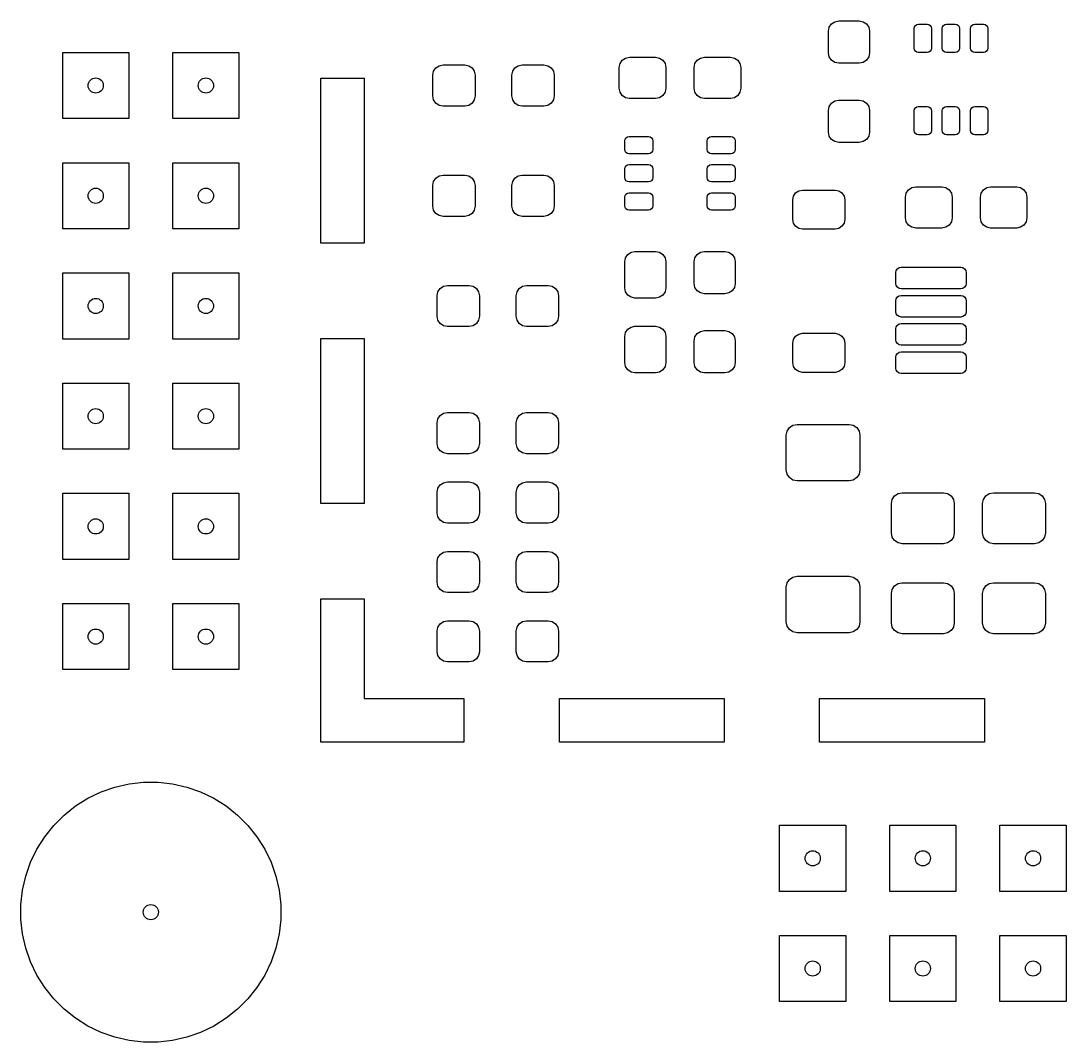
# Model space of a CAD drawing. Header units: inches. Extents: x 4.92 to 6.76, y -5.04 to -3.21.
# Drawn here: x 4.921 to 5.87, y -5.045 to -4.118 of the extents above; entities that cross this region are included whole.
import ezdxf

# ---------------------------------------------------------------- set-up
doc = ezdxf.new("R2010")
doc.units = ezdxf.units.IN
doc.header["$MEASUREMENT"] = 0
doc.layers.add('BLACK', color=250, linetype='CONTINUOUS')

msp = doc.modelspace()

# ---------------------------------------------------------------- linework, layer by layer
at = {"layer": 'BLACK', "linetype": 'CONTINUOUS'}
for p, q in [((5.65443, -4.12746), (5.65514, -4.12388)), ((5.65514, -4.12388), (5.65717, -4.12085)), ((5.65717, -4.12085), (5.6602, -4.11882)), ((5.6602, -4.11882), (5.66378, -4.11811)), ((5.66378, -4.11811), (5.68248, -4.11811)), ((5.68248, -4.11811), (5.68606, -4.11882)), ((5.68606, -4.11882), (5.68909, -4.12085)), ((5.68909, -4.12085), (5.69112, -4.12388)), ((5.69112, -4.12388), (5.69183, -4.12746)), ((5.73219, -4.125), (5.73248, -4.12349)), ((5.73219, -4.14272), (5.73219, -4.125)), ((5.73248, -4.12349), (5.73334, -4.12222)), ((5.73334, -4.12222), (5.73462, -4.12136)), ((5.73462, -4.12136), (5.73612, -4.12106)), ((5.73612, -4.12106), (5.744, -4.12106)), ((5.744, -4.12106), (5.7455, -4.12136)), ((5.7455, -4.12136), (5.74678, -4.12222)), ((5.74678, -4.12222), (5.74763, -4.12349)), ((5.74763, -4.12349), (5.74793, -4.125)), ((5.74793, -4.125), (5.74793, -4.14272)), ((5.75778, -4.125), (5.75808, -4.12349)), ((5.75778, -4.14272), (5.75778, -4.125)), ((5.75808, -4.12349), (5.75893, -4.12222)), ((5.75893, -4.12222), (5.76021, -4.12136)), ((5.76021, -4.12136), (5.76171, -4.12106)), ((5.76171, -4.12106), (5.76959, -4.12106)), ((5.76959, -4.12106), (5.77109, -4.12136)), ((5.77109, -4.12136), (5.77237, -4.12222)), ((5.77237, -4.12222), (5.77322, -4.12349)), ((5.77322, -4.12349), (5.77352, -4.125)), ((5.77352, -4.125), (5.77352, -4.14272)), ((5.78337, -4.125), (5.78367, -4.12349)), ((5.78337, -4.14272), (5.78337, -4.125)), ((5.78367, -4.12349), (5.78452, -4.12222)), ((5.78452, -4.12222), (5.7858, -4.12136)), ((5.7858, -4.12136), (5.7873, -4.12106)), ((5.7873, -4.12106), (5.79518, -4.12106)), ((5.79518, -4.12106), (5.79668, -4.12136)), ((5.79668, -4.12136), (5.79796, -4.12222)), ((5.79796, -4.12222), (5.79881, -4.12349)), ((5.79881, -4.12349), (5.79911, -4.125)), ((5.79911, -4.125), (5.79911, -4.14272)), ((5.65443, -4.14715), (5.65443, -4.12746)), ((5.69183, -4.12746), (5.69183, -4.14715)), ((5.73248, -4.14422), (5.73219, -4.14272)), ((5.73334, -4.1455), (5.73248, -4.14422)), ((5.73462, -4.14635), (5.73334, -4.1455)), ((5.74678, -4.1455), (5.7455, -4.14635)), ((5.74763, -4.14422), (5.74678, -4.1455)), ((5.74793, -4.14272), (5.74763, -4.14422)), ((5.75808, -4.14422), (5.75778, -4.14272)), ((5.75893, -4.1455), (5.75808, -4.14422)), ((5.76021, -4.14635), (5.75893, -4.1455)), ((5.77237, -4.1455), (5.77109, -4.14635)), ((5.77322, -4.14422), (5.77237, -4.1455)), ((5.77352, -4.14272), (5.77322, -4.14422)), ((5.78367, -4.14422), (5.78337, -4.14272)), ((5.78452, -4.1455), (5.78367, -4.14422)), ((5.7858, -4.14635), (5.78452, -4.1455)), ((5.79796, -4.1455), (5.79668, -4.14635)), ((5.79881, -4.14422), (5.79796, -4.1455)), ((5.79911, -4.14272), (5.79881, -4.14422)), ((4.95937, -4.20677), (4.95937, -4.14677)), ((4.95937, -4.14677), (5.01937, -4.14677)), ((5.01937, -4.14677), (5.01937, -4.20677)), ((5.05937, -4.20677), (5.05937, -4.14677)), ((5.05937, -4.14677), (5.11937, -4.14677)), ((5.11937, -4.14677), (5.11937, -4.20677)), ((5.46528, -4.15685), (5.46731, -4.15382)), ((5.46731, -4.15382), (5.47034, -4.15179)), ((5.47034, -4.15179), (5.47392, -4.15108)), ((5.47392, -4.15108), (5.49754, -4.15108)), ((5.49754, -4.15108), (5.50112, -4.15179)), ((5.50112, -4.15179), (5.50415, -4.15382)), ((5.50415, -4.15382), (5.50618, -4.15685)), ((5.53319, -4.15685), (5.53522, -4.15382)), ((5.53522, -4.15382), (5.53825, -4.15179)), ((5.53825, -4.15179), (5.54183, -4.15108)), ((5.54183, -4.15108), (5.56545, -4.15108)), ((5.56545, -4.15108), (5.56903, -4.15179)), ((5.56903, -4.15179), (5.57206, -4.15382)), ((5.57206, -4.15382), (5.57409, -4.15685)), ((5.65514, -4.15072), (5.65443, -4.14715)), ((5.65717, -4.15376), (5.65514, -4.15072)), ((5.6602, -4.15578), (5.65717, -4.15376)), ((5.68909, -4.15376), (5.68606, -4.15578)), ((5.69112, -4.15072), (5.68909, -4.15376)), ((5.69183, -4.14715), (5.69112, -4.15072)), ((5.73612, -4.14665), (5.73462, -4.14635)), ((5.744, -4.14665), (5.73612, -4.14665)), ((5.7455, -4.14635), (5.744, -4.14665)), ((5.76171, -4.14665), (5.76021, -4.14635)), ((5.76959, -4.14665), (5.76171, -4.14665)), ((5.77109, -4.14635), (5.76959, -4.14665)), ((5.7873, -4.14665), (5.7858, -4.14635)), ((5.79518, -4.14665), (5.7873, -4.14665)), ((5.79668, -4.14635), (5.79518, -4.14665)), ((5.29528, -4.16742), (5.29599, -4.16384)), ((5.29599, -4.16384), (5.29801, -4.16081)), ((5.29801, -4.16081), (5.30105, -4.15878)), ((5.30105, -4.15878), (5.30463, -4.15807)), ((5.30463, -4.15807), (5.32431, -4.15807)), ((5.32431, -4.15807), (5.32789, -4.15878)), ((5.32789, -4.15878), (5.33092, -4.16081)), ((5.33092, -4.16081), (5.33295, -4.16384)), ((5.33295, -4.16384), (5.33366, -4.16742)), ((5.36713, -4.16742), (5.36784, -4.16384)), ((5.36784, -4.16384), (5.36986, -4.16081)), ((5.36986, -4.16081), (5.3729, -4.15878)), ((5.3729, -4.15878), (5.37648, -4.15807)), ((5.37648, -4.15807), (5.39616, -4.15807)), ((5.39616, -4.15807), (5.39974, -4.15878)), ((5.39974, -4.15878), (5.40277, -4.16081)), ((5.40277, -4.16081), (5.4048, -4.16384)), ((5.4048, -4.16384), (5.40551, -4.16742)), ((5.46457, -4.16043), (5.46528, -4.15685)), ((5.46457, -4.17913), (5.46457, -4.16043)), ((5.50618, -4.15685), (5.50689, -4.16043)), ((5.50689, -4.16043), (5.50689, -4.17913)), ((5.53248, -4.16043), (5.53319, -4.15685)), ((5.53248, -4.17913), (5.53248, -4.16043)), ((5.57409, -4.15685), (5.5748, -4.16043)), ((5.5748, -4.16043), (5.5748, -4.17913)), ((5.66378, -4.1565), (5.6602, -4.15578)), ((5.68248, -4.1565), (5.66378, -4.1565)), ((5.68606, -4.15578), (5.68248, -4.1565)), ((5.1937, -4.31969), (5.1937, -4.17008)), ((5.1937, -4.17008), (5.23307, -4.17008)), ((5.23307, -4.17008), (5.23307, -4.31969)), ((5.29528, -4.18612), (5.29528, -4.16742)), ((5.33366, -4.16742), (5.33366, -4.18612)), ((5.36713, -4.18612), (5.36713, -4.16742)), ((5.40551, -4.16742), (5.40551, -4.18612)), ((5.46528, -4.18271), (5.46457, -4.17913)), ((5.46731, -4.18575), (5.46528, -4.18271)), ((5.50618, -4.18271), (5.50415, -4.18575)), ((5.50689, -4.17913), (5.50618, -4.18271)), ((5.53319, -4.18271), (5.53248, -4.17913)), ((5.53522, -4.18575), (5.53319, -4.18271)), ((5.57409, -4.18271), (5.57206, -4.18575)), ((5.5748, -4.17913), (5.57409, -4.18271)), ((5.29599, -4.1897), (5.29528, -4.18612)), ((5.29801, -4.19273), (5.29599, -4.1897)), ((5.30105, -4.19476), (5.29801, -4.19273)), ((5.33092, -4.19273), (5.32789, -4.19476)), ((5.33295, -4.1897), (5.33092, -4.19273)), ((5.33366, -4.18612), (5.33295, -4.1897)), ((5.36784, -4.1897), (5.36713, -4.18612)), ((5.36986, -4.19273), (5.36784, -4.1897)), ((5.3729, -4.19476), (5.36986, -4.19273)), ((5.40277, -4.19273), (5.39974, -4.19476)), ((5.4048, -4.1897), (5.40277, -4.19273)), ((5.40551, -4.18612), (5.4048, -4.1897)), ((5.47034, -4.18777), (5.46731, -4.18575)), ((5.47392, -4.18848), (5.47034, -4.18777)), ((5.49754, -4.18848), (5.47392, -4.18848)), ((5.50112, -4.18777), (5.49754, -4.18848)), ((5.50415, -4.18575), (5.50112, -4.18777)), ((5.53825, -4.18777), (5.53522, -4.18575)), ((5.54183, -4.18848), (5.53825, -4.18777)), ((5.56545, -4.18848), (5.54183, -4.18848)), ((5.56903, -4.18777), (5.56545, -4.18848)), ((5.57206, -4.18575), (5.56903, -4.18777)), ((5.65514, -4.19573), (5.65717, -4.1927)), ((5.65717, -4.1927), (5.6602, -4.19067)), ((5.6602, -4.19067), (5.66378, -4.18996)), ((5.66378, -4.18996), (5.68248, -4.18996)), ((5.68248, -4.18996), (5.68606, -4.19067)), ((5.68606, -4.19067), (5.68909, -4.1927)), ((5.68909, -4.1927), (5.69112, -4.19573)), ((5.30463, -4.19547), (5.30105, -4.19476)), ((5.32431, -4.19547), (5.30463, -4.19547)), ((5.32789, -4.19476), (5.32431, -4.19547)), ((5.37648, -4.19547), (5.3729, -4.19476)), ((5.39616, -4.19547), (5.37648, -4.19547)), ((5.39974, -4.19476), (5.39616, -4.19547)), ((5.65443, -4.19931), (5.65514, -4.19573)), ((5.65443, -4.219), (5.65443, -4.19931)), ((5.69112, -4.19573), (5.69183, -4.19931)), ((5.69183, -4.19931), (5.69183, -4.219)), ((5.73219, -4.1998), (5.73248, -4.1983)), ((5.73219, -4.21752), (5.73219, -4.1998)), ((5.73248, -4.1983), (5.73334, -4.19702)), ((5.73334, -4.19702), (5.73462, -4.19617)), ((5.73462, -4.19617), (5.73612, -4.19587)), ((5.73612, -4.19587), (5.744, -4.19587)), ((5.744, -4.19587), (5.7455, -4.19617)), ((5.7455, -4.19617), (5.74678, -4.19702)), ((5.74678, -4.19702), (5.74763, -4.1983)), ((5.74763, -4.1983), (5.74793, -4.1998)), ((5.74793, -4.1998), (5.74793, -4.21752)), ((5.75778, -4.1998), (5.75808, -4.1983)), ((5.75778, -4.21752), (5.75778, -4.1998)), ((5.75808, -4.1983), (5.75893, -4.19702)), ((5.75893, -4.19702), (5.76021, -4.19617)), ((5.76021, -4.19617), (5.76171, -4.19587)), ((5.76171, -4.19587), (5.76959, -4.19587)), ((5.76959, -4.19587), (5.77109, -4.19617)), ((5.77109, -4.19617), (5.77237, -4.19702)), ((5.77237, -4.19702), (5.77322, -4.1983)), ((5.77322, -4.1983), (5.77352, -4.1998)), ((5.77352, -4.1998), (5.77352, -4.21752)), ((5.78337, -4.1998), (5.78367, -4.1983)), ((5.78337, -4.21752), (5.78337, -4.1998)), ((5.78367, -4.1983), (5.78452, -4.19702)), ((5.78452, -4.19702), (5.7858, -4.19617)), ((5.7858, -4.19617), (5.7873, -4.19587)), ((5.7873, -4.19587), (5.79518, -4.19587)), ((5.79518, -4.19587), (5.79668, -4.19617)), ((5.79668, -4.19617), (5.79796, -4.19702)), ((5.79796, -4.19702), (5.79881, -4.1983)), ((5.79881, -4.1983), (5.79911, -4.1998)), ((5.79911, -4.1998), (5.79911, -4.21752)), ((5.01937, -4.20677), (4.95937, -4.20677)), ((5.11937, -4.20677), (5.05937, -4.20677)), ((5.65514, -4.22257), (5.65443, -4.219)), ((5.69183, -4.219), (5.69112, -4.22257)), ((5.73248, -4.21903), (5.73219, -4.21752)), ((5.73334, -4.2203), (5.73248, -4.21903)), ((5.73462, -4.22116), (5.73334, -4.2203)), ((5.73612, -4.22146), (5.73462, -4.22116)), ((5.744, -4.22146), (5.73612, -4.22146)), ((5.7455, -4.22116), (5.744, -4.22146)), ((5.74678, -4.2203), (5.7455, -4.22116)), ((5.74763, -4.21903), (5.74678, -4.2203)), ((5.74793, -4.21752), (5.74763, -4.21903)), ((5.75808, -4.21903), (5.75778, -4.21752)), ((5.75893, -4.2203), (5.75808, -4.21903)), ((5.76021, -4.22116), (5.75893, -4.2203)), ((5.76171, -4.22146), (5.76021, -4.22116)), ((5.76959, -4.22146), (5.76171, -4.22146)), ((5.77109, -4.22116), (5.76959, -4.22146)), ((5.77237, -4.2203), (5.77109, -4.22116)), ((5.77322, -4.21903), (5.77237, -4.2203)), ((5.77352, -4.21752), (5.77322, -4.21903)), ((5.78367, -4.21903), (5.78337, -4.21752)), ((5.78452, -4.2203), (5.78367, -4.21903)), ((5.7858, -4.22116), (5.78452, -4.2203)), ((5.7873, -4.22146), (5.7858, -4.22116)), ((5.79518, -4.22146), (5.7873, -4.22146)), ((5.79668, -4.22116), (5.79518, -4.22146)), ((5.79796, -4.2203), (5.79668, -4.22116)), ((5.79881, -4.21903), (5.79796, -4.2203)), ((5.79911, -4.21752), (5.79881, -4.21903)), ((5.46949, -4.22687), (5.46979, -4.22536)), ((5.46949, -4.23474), (5.46949, -4.22687)), ((5.46979, -4.22536), (5.47064, -4.22409)), ((5.47064, -4.22409), (5.47192, -4.22323)), ((5.47192, -4.22323), (5.47343, -4.22293)), ((5.47343, -4.22293), (5.49114, -4.22293)), ((5.49114, -4.22293), (5.49265, -4.22323)), ((5.49265, -4.22323), (5.49393, -4.22409)), ((5.49393, -4.22409), (5.49478, -4.22536)), ((5.49478, -4.22536), (5.49508, -4.22687)), ((5.49508, -4.22687), (5.49508, -4.23474)), ((5.54429, -4.22687), (5.54459, -4.22536)), ((5.54429, -4.23474), (5.54429, -4.22687)), ((5.54459, -4.22536), (5.54544, -4.22409)), ((5.54544, -4.22409), (5.54672, -4.22323)), ((5.54672, -4.22323), (5.54823, -4.22293)), ((5.54823, -4.22293), (5.56594, -4.22293)), ((5.56594, -4.22293), (5.56745, -4.22323)), ((5.56745, -4.22323), (5.56873, -4.22409)), ((5.56873, -4.22409), (5.56958, -4.22536)), ((5.56958, -4.22536), (5.56988, -4.22687)), ((5.56988, -4.22687), (5.56988, -4.23474)), ((5.65717, -4.22561), (5.65514, -4.22257)), ((5.6602, -4.22763), (5.65717, -4.22561)), ((5.66378, -4.22835), (5.6602, -4.22763)), ((5.68248, -4.22835), (5.66378, -4.22835)), ((5.68606, -4.22763), (5.68248, -4.22835)), ((5.68909, -4.22561), (5.68606, -4.22763)), ((5.69112, -4.22257), (5.68909, -4.22561)), ((5.46979, -4.23625), (5.46949, -4.23474)), ((5.47064, -4.23753), (5.46979, -4.23625)), ((5.47192, -4.23838), (5.47064, -4.23753)), ((5.47343, -4.23868), (5.47192, -4.23838)), ((5.49114, -4.23868), (5.47343, -4.23868)), ((5.49265, -4.23838), (5.49114, -4.23868)), ((5.49393, -4.23753), (5.49265, -4.23838)), ((5.49478, -4.23625), (5.49393, -4.23753)), ((5.49508, -4.23474), (5.49478, -4.23625)), ((5.54459, -4.23625), (5.54429, -4.23474)), ((5.54544, -4.23753), (5.54459, -4.23625)), ((5.54672, -4.23838), (5.54544, -4.23753)), ((5.54823, -4.23868), (5.54672, -4.23838)), ((5.56594, -4.23868), (5.54823, -4.23868)), ((5.56745, -4.23838), (5.56594, -4.23868)), ((5.56873, -4.23753), (5.56745, -4.23838)), ((5.56958, -4.23625), (5.56873, -4.23753)), ((5.56988, -4.23474), (5.56958, -4.23625)), ((4.95937, -4.30677), (4.95937, -4.24677)), ((4.95937, -4.24677), (5.01937, -4.24677)), ((5.01937, -4.24677), (5.01937, -4.30677)), ((5.05937, -4.30677), (5.05937, -4.24677)), ((5.05937, -4.24677), (5.11937, -4.24677)), ((5.11937, -4.24677), (5.11937, -4.30677)), ((5.46979, -4.25095), (5.47064, -4.24968)), ((5.47064, -4.24968), (5.47192, -4.24882)), ((5.47192, -4.24882), (5.47343, -4.24852)), ((5.47343, -4.24852), (5.49114, -4.24852)), ((5.49114, -4.24852), (5.49265, -4.24882)), ((5.49265, -4.24882), (5.49393, -4.24968)), ((5.49393, -4.24968), (5.49478, -4.25095)), ((5.54459, -4.25095), (5.54544, -4.24968)), ((5.54544, -4.24968), (5.54672, -4.24882)), ((5.54672, -4.24882), (5.54823, -4.24852)), ((5.54823, -4.24852), (5.56594, -4.24852)), ((5.56594, -4.24852), (5.56745, -4.24882)), ((5.56745, -4.24882), (5.56873, -4.24968)), ((5.56873, -4.24968), (5.56958, -4.25095)), ((5.29801, -4.26081), (5.30105, -4.25878)), ((5.30105, -4.25878), (5.30463, -4.25807)), ((5.30463, -4.25807), (5.32431, -4.25807)), ((5.32431, -4.25807), (5.32789, -4.25878)), ((5.32789, -4.25878), (5.33092, -4.26081)), ((5.36986, -4.26081), (5.3729, -4.25878)), ((5.3729, -4.25878), (5.37648, -4.25807)), ((5.37648, -4.25807), (5.39616, -4.25807)), ((5.39616, -4.25807), (5.39974, -4.25878)), ((5.39974, -4.25878), (5.40277, -4.26081)), ((5.46949, -4.25246), (5.46979, -4.25095)), ((5.46949, -4.26033), (5.46949, -4.25246)), ((5.49478, -4.25095), (5.49508, -4.25246)), ((5.49508, -4.25246), (5.49508, -4.26033)), ((5.54429, -4.25246), (5.54459, -4.25095)), ((5.54429, -4.26033), (5.54429, -4.25246)), ((5.56958, -4.25095), (5.56988, -4.25246)), ((5.56988, -4.25246), (5.56988, -4.26033)), ((5.29528, -4.26742), (5.29599, -4.26384)), ((5.29528, -4.28612), (5.29528, -4.26742)), ((5.29599, -4.26384), (5.29801, -4.26081)), ((5.33092, -4.26081), (5.33295, -4.26384)), ((5.33295, -4.26384), (5.33366, -4.26742)), ((5.33366, -4.26742), (5.33366, -4.28612)), ((5.36713, -4.26742), (5.36784, -4.26384)), ((5.36713, -4.28612), (5.36713, -4.26742)), ((5.36784, -4.26384), (5.36986, -4.26081)), ((5.40277, -4.26081), (5.4048, -4.26384)), ((5.4048, -4.26384), (5.40551, -4.26742)), ((5.40551, -4.26742), (5.40551, -4.28612)), ((5.46979, -4.26184), (5.46949, -4.26033)), ((5.47064, -4.26312), (5.46979, -4.26184)), ((5.47192, -4.26397), (5.47064, -4.26312)), ((5.47343, -4.26427), (5.47192, -4.26397)), ((5.49114, -4.26427), (5.47343, -4.26427)), ((5.49265, -4.26397), (5.49114, -4.26427)), ((5.49393, -4.26312), (5.49265, -4.26397)), ((5.49478, -4.26184), (5.49393, -4.26312)), ((5.49508, -4.26033), (5.49478, -4.26184)), ((5.54459, -4.26184), (5.54429, -4.26033)), ((5.54544, -4.26312), (5.54459, -4.26184)), ((5.54672, -4.26397), (5.54544, -4.26312)), ((5.54823, -4.26427), (5.54672, -4.26397)), ((5.56594, -4.26427), (5.54823, -4.26427)), ((5.56745, -4.26397), (5.56594, -4.26427)), ((5.56873, -4.26312), (5.56745, -4.26397)), ((5.56958, -4.26184), (5.56873, -4.26312)), ((5.56988, -4.26033), (5.56958, -4.26184)), ((5.73018, -4.26941), (5.73376, -4.2687)), ((5.73376, -4.2687), (5.75738, -4.2687)), ((5.75738, -4.2687), (5.76096, -4.26941)), ((5.79809, -4.26941), (5.80167, -4.2687)), ((5.80167, -4.2687), (5.8253, -4.2687)), ((5.8253, -4.2687), (5.82887, -4.26941)), ((5.46949, -4.27805), (5.46979, -4.27654)), ((5.46949, -4.28593), (5.46949, -4.27805)), ((5.46979, -4.27654), (5.47064, -4.27527)), ((5.47064, -4.27527), (5.47192, -4.27441)), ((5.47192, -4.27441), (5.47343, -4.27411)), ((5.47343, -4.27411), (5.49114, -4.27411)), ((5.49114, -4.27411), (5.49265, -4.27441)), ((5.49265, -4.27441), (5.49393, -4.27527)), ((5.49393, -4.27527), (5.49478, -4.27654)), ((5.49478, -4.27654), (5.49508, -4.27805)), ((5.49508, -4.27805), (5.49508, -4.28593)), ((5.54429, -4.27805), (5.54459, -4.27654)), ((5.54429, -4.28593), (5.54429, -4.27805)), ((5.54459, -4.27654), (5.54544, -4.27527)), ((5.54544, -4.27527), (5.54672, -4.27441)), ((5.54672, -4.27441), (5.54823, -4.27411)), ((5.54823, -4.27411), (5.56594, -4.27411)), ((5.56594, -4.27411), (5.56745, -4.27441)), ((5.56745, -4.27441), (5.56873, -4.27527)), ((5.56873, -4.27527), (5.56958, -4.27654)), ((5.56958, -4.27654), (5.56988, -4.27805)), ((5.56988, -4.27805), (5.56988, -4.28593)), ((5.62205, -4.28051), (5.62272, -4.27712)), ((5.62272, -4.27712), (5.62464, -4.27425)), ((5.62464, -4.27425), (5.62752, -4.27233)), ((5.62752, -4.27233), (5.63091, -4.27165)), ((5.63091, -4.27165), (5.66043, -4.27165)), ((5.66043, -4.27165), (5.66382, -4.27233)), ((5.66382, -4.27233), (5.6667, -4.27425)), ((5.6667, -4.27425), (5.66862, -4.27712)), ((5.66862, -4.27712), (5.66929, -4.28051)), ((5.72441, -4.27805), (5.72512, -4.27447)), ((5.72441, -4.29675), (5.72441, -4.27805)), ((5.72512, -4.27447), (5.72715, -4.27144)), ((5.72715, -4.27144), (5.73018, -4.26941)), ((5.76096, -4.26941), (5.76399, -4.27144)), ((5.76399, -4.27144), (5.76602, -4.27447)), ((5.76602, -4.27447), (5.76673, -4.27805)), ((5.76673, -4.27805), (5.76673, -4.29675)), ((5.79232, -4.27805), (5.79303, -4.27447)), ((5.79232, -4.29675), (5.79232, -4.27805)), ((5.79303, -4.27447), (5.79506, -4.27144)), ((5.79506, -4.27144), (5.79809, -4.26941)), ((5.82887, -4.26941), (5.83191, -4.27144)), ((5.83191, -4.27144), (5.83393, -4.27447)), ((5.83393, -4.27447), (5.83465, -4.27805)), ((5.83465, -4.27805), (5.83465, -4.29675)), ((5.29599, -4.2897), (5.29528, -4.28612)), ((5.33366, -4.28612), (5.33295, -4.2897)), ((5.36784, -4.2897), (5.36713, -4.28612)), ((5.40551, -4.28612), (5.4048, -4.2897)), ((5.46979, -4.28743), (5.46949, -4.28593)), ((5.47064, -4.28871), (5.46979, -4.28743)), ((5.49478, -4.28743), (5.49393, -4.28871)), ((5.49508, -4.28593), (5.49478, -4.28743)), ((5.54459, -4.28743), (5.54429, -4.28593)), ((5.54544, -4.28871), (5.54459, -4.28743)), ((5.56958, -4.28743), (5.56873, -4.28871)), ((5.56988, -4.28593), (5.56958, -4.28743)), ((5.62205, -4.29823), (5.62205, -4.28051)), ((5.66929, -4.28051), (5.66929, -4.29823)), ((5.29801, -4.29273), (5.29599, -4.2897)), ((5.30105, -4.29476), (5.29801, -4.29273)), ((5.30463, -4.29547), (5.30105, -4.29476)), ((5.32431, -4.29547), (5.30463, -4.29547)), ((5.32789, -4.29476), (5.32431, -4.29547)), ((5.33092, -4.29273), (5.32789, -4.29476)), ((5.33295, -4.2897), (5.33092, -4.29273)), ((5.36986, -4.29273), (5.36784, -4.2897)), ((5.3729, -4.29476), (5.36986, -4.29273)), ((5.37648, -4.29547), (5.3729, -4.29476)), ((5.39616, -4.29547), (5.37648, -4.29547)), ((5.39974, -4.29476), (5.39616, -4.29547)), ((5.40277, -4.29273), (5.39974, -4.29476)), ((5.4048, -4.2897), (5.40277, -4.29273)), ((5.47192, -4.28956), (5.47064, -4.28871)), ((5.47343, -4.28986), (5.47192, -4.28956)), ((5.49114, -4.28986), (5.47343, -4.28986)), ((5.49265, -4.28956), (5.49114, -4.28986)), ((5.49393, -4.28871), (5.49265, -4.28956)), ((5.54672, -4.28956), (5.54544, -4.28871)), ((5.54823, -4.28986), (5.54672, -4.28956)), ((5.56594, -4.28986), (5.54823, -4.28986)), ((5.56745, -4.28956), (5.56594, -4.28986)), ((5.56873, -4.28871), (5.56745, -4.28956)), ((5.72512, -4.30033), (5.72441, -4.29675)), ((5.76673, -4.29675), (5.76602, -4.30033)), ((5.79303, -4.30033), (5.79232, -4.29675)), ((5.83465, -4.29675), (5.83393, -4.30033)), ((5.01937, -4.30677), (4.95937, -4.30677)), ((5.11937, -4.30677), (5.05937, -4.30677)), ((5.62272, -4.30162), (5.62205, -4.29823)), ((5.62464, -4.30449), (5.62272, -4.30162)), ((5.62752, -4.30641), (5.62464, -4.30449)), ((5.63091, -4.30709), (5.62752, -4.30641)), ((5.66043, -4.30709), (5.63091, -4.30709)), ((5.66382, -4.30641), (5.66043, -4.30709)), ((5.6667, -4.30449), (5.66382, -4.30641)), ((5.66862, -4.30162), (5.6667, -4.30449)), ((5.66929, -4.29823), (5.66862, -4.30162)), ((5.72715, -4.30336), (5.72512, -4.30033)), ((5.73018, -4.30539), (5.72715, -4.30336)), ((5.73376, -4.3061), (5.73018, -4.30539)), ((5.75738, -4.3061), (5.73376, -4.3061)), ((5.76096, -4.30539), (5.75738, -4.3061)), ((5.76399, -4.30336), (5.76096, -4.30539)), ((5.76602, -4.30033), (5.76399, -4.30336)), ((5.79506, -4.30336), (5.79303, -4.30033)), ((5.79809, -4.30539), (5.79506, -4.30336)), ((5.80167, -4.3061), (5.79809, -4.30539)), ((5.8253, -4.3061), (5.80167, -4.3061)), ((5.82887, -4.30539), (5.8253, -4.3061)), ((5.83191, -4.30336), (5.82887, -4.30539)), ((5.83393, -4.30033), (5.83191, -4.30336)), ((5.23307, -4.31969), (5.1937, -4.31969)), ((5.46949, -4.33661), (5.4702, -4.33304)), ((5.4702, -4.33304), (5.47223, -4.33)), ((5.47223, -4.33), (5.47526, -4.32798)), ((5.47526, -4.32798), (5.47884, -4.32726)), ((5.47884, -4.32726), (5.49754, -4.32726)), ((5.49754, -4.32726), (5.50112, -4.32798)), ((5.50112, -4.32798), (5.50415, -4.33)), ((5.50415, -4.33), (5.50618, -4.33304)), ((5.50618, -4.33304), (5.50689, -4.33661)), ((5.53248, -4.33661), (5.53319, -4.33304)), ((5.53319, -4.33304), (5.53522, -4.33)), ((5.53522, -4.33), (5.53825, -4.32798)), ((5.53825, -4.32798), (5.54183, -4.32726)), ((5.54183, -4.32726), (5.56053, -4.32726)), ((5.56053, -4.32726), (5.56411, -4.32798)), ((5.56411, -4.32798), (5.56714, -4.33)), ((5.56714, -4.33), (5.56917, -4.33304)), ((5.56917, -4.33304), (5.56988, -4.33661)), ((5.46949, -4.36024), (5.46949, -4.33661)), ((5.50689, -4.33661), (5.50689, -4.36024)), ((5.53248, -4.3563), (5.53248, -4.33661)), ((5.56988, -4.33661), (5.56988, -4.3563)), ((5.71555, -4.34646), (5.71593, -4.34457)), ((5.71593, -4.34457), (5.71699, -4.34298)), ((5.71699, -4.34298), (5.71859, -4.34191)), ((5.71859, -4.34191), (5.72047, -4.34154)), ((5.72047, -4.34154), (5.77461, -4.34154)), ((5.77461, -4.34154), (5.77649, -4.34191)), ((5.77649, -4.34191), (5.77809, -4.34298)), ((5.77809, -4.34298), (5.77915, -4.34457)), ((5.77915, -4.34457), (5.77953, -4.34646)), ((4.95937, -4.40677), (4.95937, -4.34677)), ((4.95937, -4.34677), (5.01937, -4.34677)), ((5.01937, -4.34677), (5.01937, -4.40677)), ((5.05937, -4.40677), (5.05937, -4.34677)), ((5.05937, -4.34677), (5.11937, -4.34677)), ((5.11937, -4.34677), (5.11937, -4.40677)), ((5.71555, -4.3563), (5.71555, -4.34646)), ((5.77953, -4.34646), (5.77953, -4.3563)), ((5.29921, -4.36742), (5.29992, -4.36384)), ((5.29992, -4.36384), (5.30195, -4.36081)), ((5.30195, -4.36081), (5.30498, -4.35878)), ((5.30498, -4.35878), (5.30856, -4.35807)), ((5.30856, -4.35807), (5.32825, -4.35807)), ((5.32825, -4.35807), (5.33183, -4.35878)), ((5.33183, -4.35878), (5.33486, -4.36081)), ((5.33486, -4.36081), (5.33689, -4.36384)), ((5.33689, -4.36384), (5.3376, -4.36742)), ((5.37106, -4.36742), (5.37177, -4.36384)), ((5.37177, -4.36384), (5.3738, -4.36081)), ((5.3738, -4.36081), (5.37684, -4.35878)), ((5.37684, -4.35878), (5.38041, -4.35807)), ((5.38041, -4.35807), (5.4001, -4.35807)), ((5.4001, -4.35807), (5.40368, -4.35878)), ((5.40368, -4.35878), (5.40671, -4.36081)), ((5.40671, -4.36081), (5.40874, -4.36384)), ((5.40874, -4.36384), (5.40945, -4.36742)), ((5.4702, -4.36381), (5.46949, -4.36024)), ((5.47223, -4.36685), (5.4702, -4.36381)), ((5.50618, -4.36381), (5.50415, -4.36685)), ((5.50689, -4.36024), (5.50618, -4.36381)), ((5.53319, -4.35988), (5.53248, -4.3563)), ((5.53522, -4.36291), (5.53319, -4.35988)), ((5.53825, -4.36494), (5.53522, -4.36291)), ((5.56714, -4.36291), (5.56411, -4.36494)), ((5.56917, -4.35988), (5.56714, -4.36291)), ((5.56988, -4.3563), (5.56917, -4.35988)), ((5.71593, -4.35818), (5.71555, -4.3563)), ((5.71699, -4.35978), (5.71593, -4.35818)), ((5.71859, -4.36085), (5.71699, -4.35978)), ((5.72047, -4.36122), (5.71859, -4.36085)), ((5.77461, -4.36122), (5.72047, -4.36122)), ((5.77649, -4.36085), (5.77461, -4.36122)), ((5.77809, -4.35978), (5.77649, -4.36085)), ((5.77915, -4.35818), (5.77809, -4.35978)), ((5.77953, -4.3563), (5.77915, -4.35818)), ((5.29921, -4.38612), (5.29921, -4.36742)), ((5.3376, -4.36742), (5.3376, -4.38612)), ((5.37106, -4.38612), (5.37106, -4.36742)), ((5.40945, -4.36742), (5.40945, -4.38612)), ((5.47526, -4.36887), (5.47223, -4.36685)), ((5.47884, -4.36959), (5.47526, -4.36887)), ((5.49754, -4.36959), (5.47884, -4.36959)), ((5.50112, -4.36887), (5.49754, -4.36959)), ((5.50415, -4.36685), (5.50112, -4.36887)), ((5.54183, -4.36565), (5.53825, -4.36494)), ((5.56053, -4.36565), (5.54183, -4.36565)), ((5.56411, -4.36494), (5.56053, -4.36565)), ((5.71555, -4.37205), (5.71593, -4.37016)), ((5.71555, -4.38189), (5.71555, -4.37205)), ((5.71593, -4.37016), (5.71699, -4.36857)), ((5.71699, -4.36857), (5.71859, -4.3675)), ((5.71859, -4.3675), (5.72047, -4.36713)), ((5.72047, -4.36713), (5.77461, -4.36713)), ((5.77461, -4.36713), (5.77649, -4.3675)), ((5.77649, -4.3675), (5.77809, -4.36857)), ((5.77809, -4.36857), (5.77915, -4.37016)), ((5.77915, -4.37016), (5.77953, -4.37205)), ((5.77953, -4.37205), (5.77953, -4.38189)), ((5.71593, -4.38377), (5.71555, -4.38189)), ((5.77953, -4.38189), (5.77915, -4.38377)), ((5.29992, -4.3897), (5.29921, -4.38612)), ((5.30195, -4.39273), (5.29992, -4.3897)), ((5.33689, -4.3897), (5.33486, -4.39273)), ((5.3376, -4.38612), (5.33689, -4.3897)), ((5.37177, -4.3897), (5.37106, -4.38612)), ((5.3738, -4.39273), (5.37177, -4.3897)), ((5.40874, -4.3897), (5.40671, -4.39273)), ((5.40945, -4.38612), (5.40874, -4.3897)), ((5.71699, -4.38537), (5.71593, -4.38377)), ((5.71859, -4.38644), (5.71699, -4.38537)), ((5.72047, -4.38681), (5.71859, -4.38644)), ((5.77461, -4.38681), (5.72047, -4.38681)), ((5.77649, -4.38644), (5.77461, -4.38681)), ((5.77809, -4.38537), (5.77649, -4.38644)), ((5.77915, -4.38377), (5.77809, -4.38537)), ((5.30498, -4.39476), (5.30195, -4.39273)), ((5.30856, -4.39547), (5.30498, -4.39476)), ((5.32825, -4.39547), (5.30856, -4.39547)), ((5.33183, -4.39476), (5.32825, -4.39547)), ((5.33486, -4.39273), (5.33183, -4.39476)), ((5.37684, -4.39476), (5.3738, -4.39273)), ((5.38041, -4.39547), (5.37684, -4.39476)), ((5.4001, -4.39547), (5.38041, -4.39547)), ((5.40368, -4.39476), (5.4001, -4.39547)), ((5.40671, -4.39273), (5.40368, -4.39476)), ((5.46949, -4.40453), (5.4702, -4.40095)), ((5.4702, -4.40095), (5.47223, -4.39792)), ((5.47223, -4.39792), (5.47526, -4.39589)), ((5.47526, -4.39589), (5.47884, -4.39518)), ((5.47884, -4.39518), (5.49754, -4.39518)), ((5.49754, -4.39518), (5.50112, -4.39589)), ((5.50112, -4.39589), (5.50415, -4.39792)), ((5.50415, -4.39792), (5.50618, -4.40095)), ((5.50618, -4.40095), (5.50689, -4.40453)), ((5.53319, -4.40489), (5.53522, -4.40185)), ((5.53522, -4.40185), (5.53825, -4.39983)), ((5.53825, -4.39983), (5.54183, -4.39911)), ((5.54183, -4.39911), (5.56053, -4.39911)), ((5.56053, -4.39911), (5.56411, -4.39983)), ((5.56411, -4.39983), (5.56714, -4.40185)), ((5.56714, -4.40185), (5.56917, -4.40489)), ((5.62752, -4.40225), (5.63091, -4.40157)), ((5.63091, -4.40157), (5.66043, -4.40157)), ((5.66043, -4.40157), (5.66382, -4.40225)), ((5.71555, -4.39764), (5.71593, -4.39575)), ((5.71555, -4.40748), (5.71555, -4.39764)), ((5.71593, -4.39575), (5.71699, -4.39416)), ((5.71699, -4.39416), (5.71859, -4.39309)), ((5.71859, -4.39309), (5.72047, -4.39272)), ((5.72047, -4.39272), (5.77461, -4.39272)), ((5.77461, -4.39272), (5.77649, -4.39309)), ((5.77649, -4.39309), (5.77809, -4.39416)), ((5.77809, -4.39416), (5.77915, -4.39575)), ((5.77915, -4.39575), (5.77953, -4.39764)), ((5.77953, -4.39764), (5.77953, -4.40748)), ((5.01937, -4.40677), (4.95937, -4.40677)), ((5.11937, -4.40677), (5.05937, -4.40677)), ((5.1937, -4.55591), (5.1937, -4.4063)), ((5.1937, -4.4063), (5.23307, -4.4063)), ((5.23307, -4.4063), (5.23307, -4.55591)), ((5.46949, -4.42815), (5.46949, -4.40453)), ((5.50689, -4.40453), (5.50689, -4.42815)), ((5.53248, -4.40846), (5.53319, -4.40489)), ((5.53248, -4.42815), (5.53248, -4.40846)), ((5.56917, -4.40489), (5.56988, -4.40846)), ((5.56988, -4.40846), (5.56988, -4.42815)), ((5.62205, -4.41043), (5.62272, -4.40704)), ((5.62205, -4.42815), (5.62205, -4.41043)), ((5.62272, -4.40704), (5.62464, -4.40417)), ((5.62464, -4.40417), (5.62752, -4.40225)), ((5.66382, -4.40225), (5.6667, -4.40417)), ((5.6667, -4.40417), (5.66862, -4.40704)), ((5.66862, -4.40704), (5.66929, -4.41043)), ((5.66929, -4.41043), (5.66929, -4.42815)), ((5.71593, -4.40936), (5.71555, -4.40748)), ((5.71699, -4.41096), (5.71593, -4.40936)), ((5.71859, -4.41203), (5.71699, -4.41096)), ((5.77809, -4.41096), (5.77649, -4.41203)), ((5.77915, -4.40936), (5.77809, -4.41096)), ((5.77953, -4.40748), (5.77915, -4.40936)), ((5.71593, -4.42135), (5.71699, -4.41975)), ((5.71699, -4.41975), (5.71859, -4.41868)), ((5.72047, -4.4124), (5.71859, -4.41203)), ((5.71859, -4.41868), (5.72047, -4.41831)), ((5.77461, -4.4124), (5.72047, -4.4124)), ((5.72047, -4.41831), (5.77461, -4.41831)), ((5.77649, -4.41203), (5.77461, -4.4124)), ((5.77461, -4.41831), (5.77649, -4.41868)), ((5.77649, -4.41868), (5.77809, -4.41975)), ((5.77809, -4.41975), (5.77915, -4.42135)), ((5.4702, -4.43173), (5.46949, -4.42815)), ((5.50689, -4.42815), (5.50618, -4.43173)), ((5.53319, -4.43173), (5.53248, -4.42815)), ((5.56988, -4.42815), (5.56917, -4.43173)), ((5.62272, -4.43154), (5.62205, -4.42815)), ((5.66929, -4.42815), (5.66862, -4.43154)), ((5.71555, -4.42323), (5.71593, -4.42135)), ((5.71555, -4.43307), (5.71555, -4.42323)), ((5.77915, -4.42135), (5.77953, -4.42323)), ((5.77953, -4.42323), (5.77953, -4.43307)), ((5.47223, -4.43476), (5.4702, -4.43173)), ((5.47526, -4.43679), (5.47223, -4.43476)), ((5.47884, -4.4375), (5.47526, -4.43679)), ((5.49754, -4.4375), (5.47884, -4.4375)), ((5.50112, -4.43679), (5.49754, -4.4375)), ((5.50415, -4.43476), (5.50112, -4.43679)), ((5.50618, -4.43173), (5.50415, -4.43476)), ((5.53522, -4.43476), (5.53319, -4.43173)), ((5.53825, -4.43679), (5.53522, -4.43476)), ((5.54183, -4.4375), (5.53825, -4.43679)), ((5.56053, -4.4375), (5.54183, -4.4375)), ((5.56411, -4.43679), (5.56053, -4.4375)), ((5.56714, -4.43476), (5.56411, -4.43679)), ((5.56917, -4.43173), (5.56714, -4.43476)), ((5.62464, -4.43441), (5.62272, -4.43154)), ((5.62752, -4.43633), (5.62464, -4.43441)), ((5.63091, -4.43701), (5.62752, -4.43633)), ((5.66043, -4.43701), (5.63091, -4.43701)), ((5.66382, -4.43633), (5.66043, -4.43701)), ((5.6667, -4.43441), (5.66382, -4.43633)), ((5.66862, -4.43154), (5.6667, -4.43441)), ((5.71593, -4.43495), (5.71555, -4.43307)), ((5.71699, -4.43655), (5.71593, -4.43495)), ((5.71859, -4.43762), (5.71699, -4.43655)), ((5.72047, -4.43799), (5.71859, -4.43762)), ((5.77461, -4.43799), (5.72047, -4.43799)), ((5.77649, -4.43762), (5.77461, -4.43799)), ((5.77809, -4.43655), (5.77649, -4.43762)), ((5.77915, -4.43495), (5.77809, -4.43655)), ((5.77953, -4.43307), (5.77915, -4.43495)), ((4.95937, -4.50677), (4.95937, -4.44677)), ((4.95937, -4.44677), (5.01937, -4.44677)), ((5.01937, -4.44677), (5.01937, -4.50677)), ((5.05937, -4.50677), (5.05937, -4.44677)), ((5.05937, -4.44677), (5.11937, -4.44677)), ((5.11937, -4.44677), (5.11937, -4.50677)), ((5.29992, -4.4792), (5.30195, -4.47616)), ((5.30195, -4.47616), (5.30498, -4.47414)), ((5.30498, -4.47414), (5.30856, -4.47343)), ((5.30856, -4.47343), (5.32825, -4.47343)), ((5.32825, -4.47343), (5.33183, -4.47414)), ((5.33183, -4.47414), (5.33486, -4.47616)), ((5.33486, -4.47616), (5.33689, -4.4792)), ((5.37177, -4.4792), (5.3738, -4.47616)), ((5.3738, -4.47616), (5.37684, -4.47414)), ((5.37684, -4.47414), (5.38041, -4.47343)), ((5.38041, -4.47343), (5.4001, -4.47343)), ((5.4001, -4.47343), (5.40368, -4.47414)), ((5.40368, -4.47414), (5.40671, -4.47616)), ((5.40671, -4.47616), (5.40874, -4.4792)), ((5.29921, -4.48278), (5.29992, -4.4792)), ((5.29921, -4.50148), (5.29921, -4.48278)), ((5.33689, -4.4792), (5.3376, -4.48278)), ((5.3376, -4.48278), (5.3376, -4.50148)), ((5.37106, -4.48278), (5.37177, -4.4792)), ((5.37106, -4.50148), (5.37106, -4.48278)), ((5.40874, -4.4792), (5.40945, -4.48278)), ((5.40945, -4.48278), (5.40945, -4.50148)), ((5.61689, -4.49033), (5.61902, -4.48713)), ((5.61902, -4.48713), (5.62222, -4.485)), ((5.62222, -4.485), (5.62598, -4.48425)), ((5.62598, -4.48425), (5.67323, -4.48425)), ((5.67323, -4.48425), (5.67699, -4.485)), ((5.67699, -4.485), (5.68019, -4.48713)), ((5.68019, -4.48713), (5.68232, -4.49033)), ((5.61614, -4.49409), (5.61689, -4.49033)), ((5.61614, -4.52559), (5.61614, -4.49409)), ((5.68232, -4.49033), (5.68307, -4.49409)), ((5.68307, -4.49409), (5.68307, -4.52559)), ((5.29992, -4.50505), (5.29921, -4.50148)), ((5.30195, -4.50809), (5.29992, -4.50505)), ((5.33689, -4.50505), (5.33486, -4.50809)), ((5.3376, -4.50148), (5.33689, -4.50505)), ((5.37177, -4.50505), (5.37106, -4.50148)), ((5.3738, -4.50809), (5.37177, -4.50505)), ((5.40874, -4.50505), (5.40671, -4.50809)), ((5.40945, -4.50148), (5.40874, -4.50505)), ((5.01937, -4.50677), (4.95937, -4.50677)), ((5.11937, -4.50677), (5.05937, -4.50677)), ((5.30498, -4.51011), (5.30195, -4.50809)), ((5.30856, -4.51083), (5.30498, -4.51011)), ((5.32825, -4.51083), (5.30856, -4.51083)), ((5.33183, -4.51011), (5.32825, -4.51083)), ((5.33486, -4.50809), (5.33183, -4.51011)), ((5.37684, -4.51011), (5.3738, -4.50809)), ((5.38041, -4.51083), (5.37684, -4.51011)), ((5.4001, -4.51083), (5.38041, -4.51083)), ((5.40368, -4.51011), (5.4001, -4.51083)), ((5.40671, -4.50809), (5.40368, -4.51011)), ((5.61689, -4.52936), (5.61614, -4.52559)), ((5.61902, -4.53255), (5.61689, -4.52936)), ((5.62222, -4.53468), (5.61902, -4.53255)), ((5.62598, -4.53543), (5.62222, -4.53468)), ((5.67699, -4.53468), (5.67323, -4.53543)), ((5.68019, -4.53255), (5.67699, -4.53468)), ((5.68232, -4.52936), (5.68019, -4.53255)), ((5.68307, -4.52559), (5.68232, -4.52936)), ((5.29921, -4.54577), (5.29992, -4.54219)), ((5.29992, -4.54219), (5.30195, -4.53916)), ((5.30195, -4.53916), (5.30498, -4.53713)), ((5.30498, -4.53713), (5.30856, -4.53642)), ((5.30856, -4.53642), (5.32825, -4.53642)), ((5.32825, -4.53642), (5.33183, -4.53713)), ((5.33183, -4.53713), (5.33486, -4.53916)), ((5.33486, -4.53916), (5.33689, -4.54219)), ((5.33689, -4.54219), (5.3376, -4.54577)), ((5.37106, -4.54577), (5.37177, -4.54219)), ((5.37177, -4.54219), (5.3738, -4.53916)), ((5.3738, -4.53916), (5.37684, -4.53713)), ((5.37684, -4.53713), (5.38041, -4.53642)), ((5.38041, -4.53642), (5.4001, -4.53642)), ((5.4001, -4.53642), (5.40368, -4.53713)), ((5.40368, -4.53713), (5.40671, -4.53916)), ((5.40671, -4.53916), (5.40874, -4.54219)), ((5.40874, -4.54219), (5.40945, -4.54577)), ((5.67323, -4.53543), (5.62598, -4.53543)), ((4.95937, -4.60677), (4.95937, -4.54677)), ((4.95937, -4.54677), (5.01937, -4.54677)), ((5.01937, -4.54677), (5.01937, -4.60677)), ((5.05937, -4.60677), (5.05937, -4.54677)), ((5.05937, -4.54677), (5.11937, -4.54677)), ((5.11937, -4.54677), (5.11937, -4.60677)), ((5.29921, -4.56447), (5.29921, -4.54577)), ((5.3376, -4.54577), (5.3376, -4.56447)), ((5.37106, -4.56447), (5.37106, -4.54577)), ((5.40945, -4.54577), (5.40945, -4.56447)), ((5.71161, -4.5561), (5.71236, -4.55234)), ((5.71236, -4.55234), (5.7145, -4.54914)), ((5.7145, -4.54914), (5.71769, -4.54701)), ((5.71769, -4.54701), (5.72146, -4.54626)), ((5.72146, -4.54626), (5.75886, -4.54626)), ((5.75886, -4.54626), (5.76262, -4.54701)), ((5.76262, -4.54701), (5.76582, -4.54914)), ((5.76582, -4.54914), (5.76795, -4.55234)), ((5.76795, -4.55234), (5.7687, -4.5561)), ((5.79429, -4.5561), (5.79504, -4.55234)), ((5.79504, -4.55234), (5.79717, -4.54914)), ((5.79717, -4.54914), (5.80037, -4.54701)), ((5.80037, -4.54701), (5.80413, -4.54626)), ((5.80413, -4.54626), (5.84154, -4.54626)), ((5.84154, -4.54626), (5.8453, -4.54701)), ((5.8453, -4.54701), (5.8485, -4.54914)), ((5.8485, -4.54914), (5.85063, -4.55234)), ((5.85063, -4.55234), (5.85138, -4.5561)), ((5.23307, -4.55591), (5.1937, -4.55591)), ((5.71161, -4.58268), (5.71161, -4.5561)), ((5.7687, -4.5561), (5.7687, -4.58268)), ((5.79429, -4.58268), (5.79429, -4.5561)), ((5.85138, -4.5561), (5.85138, -4.58268)), ((5.29992, -4.56805), (5.29921, -4.56447)), ((5.30195, -4.57108), (5.29992, -4.56805)), ((5.30498, -4.57311), (5.30195, -4.57108)), ((5.33486, -4.57108), (5.33183, -4.57311)), ((5.33689, -4.56805), (5.33486, -4.57108)), ((5.3376, -4.56447), (5.33689, -4.56805)), ((5.37177, -4.56805), (5.37106, -4.56447)), ((5.3738, -4.57108), (5.37177, -4.56805)), ((5.37684, -4.57311), (5.3738, -4.57108)), ((5.40671, -4.57108), (5.40368, -4.57311)), ((5.40874, -4.56805), (5.40671, -4.57108)), ((5.40945, -4.56447), (5.40874, -4.56805)), ((5.30856, -4.57382), (5.30498, -4.57311)), ((5.32825, -4.57382), (5.30856, -4.57382)), ((5.33183, -4.57311), (5.32825, -4.57382)), ((5.38041, -4.57382), (5.37684, -4.57311)), ((5.4001, -4.57382), (5.38041, -4.57382)), ((5.40368, -4.57311), (5.4001, -4.57382)), ((5.71236, -4.58644), (5.71161, -4.58268)), ((5.7145, -4.58964), (5.71236, -4.58644)), ((5.71769, -4.59177), (5.7145, -4.58964)), ((5.76582, -4.58964), (5.76262, -4.59177)), ((5.76795, -4.58644), (5.76582, -4.58964)), ((5.7687, -4.58268), (5.76795, -4.58644)), ((5.79504, -4.58644), (5.79429, -4.58268)), ((5.79717, -4.58964), (5.79504, -4.58644)), ((5.80037, -4.59177), (5.79717, -4.58964)), ((5.8485, -4.58964), (5.8453, -4.59177)), ((5.85063, -4.58644), (5.8485, -4.58964)), ((5.85138, -4.58268), (5.85063, -4.58644)), ((5.30195, -4.60215), (5.30498, -4.60012)), ((5.30498, -4.60012), (5.30856, -4.59941)), ((5.30856, -4.59941), (5.32825, -4.59941)), ((5.32825, -4.59941), (5.33183, -4.60012)), ((5.33183, -4.60012), (5.33486, -4.60215)), ((5.3738, -4.60215), (5.37684, -4.60012)), ((5.37684, -4.60012), (5.38041, -4.59941)), ((5.38041, -4.59941), (5.4001, -4.59941)), ((5.4001, -4.59941), (5.40368, -4.60012)), ((5.40368, -4.60012), (5.40671, -4.60215)), ((5.72146, -4.59252), (5.71769, -4.59177)), ((5.75886, -4.59252), (5.72146, -4.59252)), ((5.76262, -4.59177), (5.75886, -4.59252)), ((5.80413, -4.59252), (5.80037, -4.59177)), ((5.84154, -4.59252), (5.80413, -4.59252)), ((5.8453, -4.59177), (5.84154, -4.59252)), ((5.01937, -4.60677), (4.95937, -4.60677)), ((5.11937, -4.60677), (5.05937, -4.60677)), ((5.29921, -4.60876), (5.29992, -4.60518)), ((5.29921, -4.62746), (5.29921, -4.60876)), ((5.29992, -4.60518), (5.30195, -4.60215)), ((5.33486, -4.60215), (5.33689, -4.60518)), ((5.33689, -4.60518), (5.3376, -4.60876)), ((5.3376, -4.60876), (5.3376, -4.62746)), ((5.37106, -4.60876), (5.37177, -4.60518)), ((5.37106, -4.62746), (5.37106, -4.60876)), ((5.37177, -4.60518), (5.3738, -4.60215)), ((5.40671, -4.60215), (5.40874, -4.60518)), ((5.40874, -4.60518), (5.40945, -4.60876)), ((5.40945, -4.60876), (5.40945, -4.62746)), ((5.29992, -4.63104), (5.29921, -4.62746)), ((5.3376, -4.62746), (5.33689, -4.63104)), ((5.37177, -4.63104), (5.37106, -4.62746)), ((5.40945, -4.62746), (5.40874, -4.63104)), ((5.61614, -4.63189), (5.61689, -4.62812)), ((5.61689, -4.62812), (5.61902, -4.62493)), ((5.61902, -4.62493), (5.62222, -4.6228)), ((5.62222, -4.6228), (5.62598, -4.62205)), ((5.62598, -4.62205), (5.67323, -4.62205)), ((5.67323, -4.62205), (5.67699, -4.6228)), ((5.67699, -4.6228), (5.68019, -4.62493)), ((5.68019, -4.62493), (5.68232, -4.62812)), ((5.68232, -4.62812), (5.68307, -4.63189)), ((5.7145, -4.63084), (5.71769, -4.6287)), ((5.71769, -4.6287), (5.72146, -4.62795)), ((5.72146, -4.62795), (5.75886, -4.62795)), ((5.75886, -4.62795), (5.76262, -4.6287)), ((5.76262, -4.6287), (5.76582, -4.63084)), ((5.79717, -4.63084), (5.80037, -4.6287)), ((5.80037, -4.6287), (5.80413, -4.62795)), ((5.80413, -4.62795), (5.84154, -4.62795)), ((5.84154, -4.62795), (5.8453, -4.6287)), ((5.8453, -4.6287), (5.8485, -4.63084)), ((5.30195, -4.63407), (5.29992, -4.63104)), ((5.30498, -4.6361), (5.30195, -4.63407)), ((5.30856, -4.63681), (5.30498, -4.6361)), ((5.32825, -4.63681), (5.30856, -4.63681)), ((5.33183, -4.6361), (5.32825, -4.63681)), ((5.33486, -4.63407), (5.33183, -4.6361)), ((5.33689, -4.63104), (5.33486, -4.63407)), ((5.3738, -4.63407), (5.37177, -4.63104)), ((5.37684, -4.6361), (5.3738, -4.63407)), ((5.38041, -4.63681), (5.37684, -4.6361)), ((5.4001, -4.63681), (5.38041, -4.63681)), ((5.40368, -4.6361), (5.4001, -4.63681)), ((5.40671, -4.63407), (5.40368, -4.6361)), ((5.40874, -4.63104), (5.40671, -4.63407)), ((5.61614, -4.66339), (5.61614, -4.63189)), ((5.68307, -4.63189), (5.68307, -4.66339)), ((5.71161, -4.6378), (5.71236, -4.63403)), ((5.71161, -4.66437), (5.71161, -4.6378)), ((5.71236, -4.63403), (5.7145, -4.63084)), ((5.76582, -4.63084), (5.76795, -4.63403)), ((5.76795, -4.63403), (5.7687, -4.6378)), ((5.7687, -4.6378), (5.7687, -4.66437)), ((5.79429, -4.6378), (5.79504, -4.63403)), ((5.79429, -4.66437), (5.79429, -4.6378)), ((5.79504, -4.63403), (5.79717, -4.63084)), ((5.8485, -4.63084), (5.85063, -4.63403)), ((5.85063, -4.63403), (5.85138, -4.6378)), ((5.85138, -4.6378), (5.85138, -4.66437)), ((4.95937, -4.70677), (4.95937, -4.64677)), ((4.95937, -4.64677), (5.01937, -4.64677)), ((5.01937, -4.64677), (5.01937, -4.70677)), ((5.05937, -4.70677), (5.05937, -4.64677)), ((5.05937, -4.64677), (5.11937, -4.64677)), ((5.11937, -4.64677), (5.11937, -4.70677)), ((5.1937, -4.73307), (5.1937, -4.64252)), ((5.1937, -4.64252), (5.23307, -4.64252)), ((5.23307, -4.64252), (5.23307, -4.73307)), ((5.29992, -4.66817), (5.30195, -4.66514)), ((5.30195, -4.66514), (5.30498, -4.66311)), ((5.30498, -4.66311), (5.30856, -4.6624)), ((5.30856, -4.6624), (5.32825, -4.6624)), ((5.32825, -4.6624), (5.33183, -4.66311)), ((5.33183, -4.66311), (5.33486, -4.66514)), ((5.33486, -4.66514), (5.33689, -4.66817)), ((5.37177, -4.66817), (5.3738, -4.66514)), ((5.3738, -4.66514), (5.37684, -4.66311)), ((5.37684, -4.66311), (5.38041, -4.6624)), ((5.38041, -4.6624), (5.4001, -4.6624)), ((5.4001, -4.6624), (5.40368, -4.66311)), ((5.40368, -4.66311), (5.40671, -4.66514)), ((5.40671, -4.66514), (5.40874, -4.66817)), ((5.61689, -4.66715), (5.61614, -4.66339)), ((5.61902, -4.67035), (5.61689, -4.66715)), ((5.68232, -4.66715), (5.68019, -4.67035)), ((5.68307, -4.66339), (5.68232, -4.66715)), ((5.71236, -4.66814), (5.71161, -4.66437)), ((5.7687, -4.66437), (5.76795, -4.66814)), ((5.79504, -4.66814), (5.79429, -4.66437)), ((5.85138, -4.66437), (5.85063, -4.66814)), ((5.29921, -4.67175), (5.29992, -4.66817)), ((5.29921, -4.69045), (5.29921, -4.67175)), ((5.33689, -4.66817), (5.3376, -4.67175)), ((5.3376, -4.67175), (5.3376, -4.69045)), ((5.37106, -4.67175), (5.37177, -4.66817)), ((5.37106, -4.69045), (5.37106, -4.67175)), ((5.40874, -4.66817), (5.40945, -4.67175)), ((5.40945, -4.67175), (5.40945, -4.69045)), ((5.62222, -4.67248), (5.61902, -4.67035)), ((5.62598, -4.67323), (5.62222, -4.67248)), ((5.67323, -4.67323), (5.62598, -4.67323)), ((5.67699, -4.67248), (5.67323, -4.67323)), ((5.68019, -4.67035), (5.67699, -4.67248)), ((5.7145, -4.67133), (5.71236, -4.66814)), ((5.71769, -4.67346), (5.7145, -4.67133)), ((5.72146, -4.67421), (5.71769, -4.67346)), ((5.75886, -4.67421), (5.72146, -4.67421)), ((5.76262, -4.67346), (5.75886, -4.67421)), ((5.76582, -4.67133), (5.76262, -4.67346)), ((5.76795, -4.66814), (5.76582, -4.67133)), ((5.79717, -4.67133), (5.79504, -4.66814)), ((5.80037, -4.67346), (5.79717, -4.67133)), ((5.80413, -4.67421), (5.80037, -4.67346)), ((5.84154, -4.67421), (5.80413, -4.67421)), ((5.8453, -4.67346), (5.84154, -4.67421)), ((5.8485, -4.67133), (5.8453, -4.67346)), ((5.85063, -4.66814), (5.8485, -4.67133)), ((5.29992, -4.69403), (5.29921, -4.69045)), ((5.30195, -4.69706), (5.29992, -4.69403)), ((5.33689, -4.69403), (5.33486, -4.69706)), ((5.3376, -4.69045), (5.33689, -4.69403)), ((5.37177, -4.69403), (5.37106, -4.69045)), ((5.3738, -4.69706), (5.37177, -4.69403)), ((5.40874, -4.69403), (5.40671, -4.69706)), ((5.40945, -4.69045), (5.40874, -4.69403)), ((5.30498, -4.69909), (5.30195, -4.69706)), ((5.30856, -4.6998), (5.30498, -4.69909)), ((5.32825, -4.6998), (5.30856, -4.6998)), ((5.33183, -4.69909), (5.32825, -4.6998)), ((5.33486, -4.69706), (5.33183, -4.69909)), ((5.37684, -4.69909), (5.3738, -4.69706)), ((5.38041, -4.6998), (5.37684, -4.69909)), ((5.4001, -4.6998), (5.38041, -4.6998)), ((5.40368, -4.69909), (5.4001, -4.6998)), ((5.40671, -4.69706), (5.40368, -4.69909)), ((5.01937, -4.70677), (4.95937, -4.70677)), ((5.11937, -4.70677), (5.05937, -4.70677)), ((5.1937, -4.77244), (5.1937, -4.73307)), ((5.23307, -4.73307), (5.32362, -4.73307)), ((5.32362, -4.73307), (5.32362, -4.77244)), ((5.41024, -4.77244), (5.41024, -4.73307)), ((5.41024, -4.73307), (5.55984, -4.73307)), ((5.55984, -4.73307), (5.55984, -4.77244)), ((5.64646, -4.77244), (5.64646, -4.73307)), ((5.64646, -4.73307), (5.79606, -4.73307)), ((5.79606, -4.73307), (5.79606, -4.77244)), ((5.23307, -4.77244), (5.1937, -4.77244)), ((5.32362, -4.77244), (5.23307, -4.77244)), ((5.55984, -4.77244), (5.41024, -4.77244)), ((5.79606, -4.77244), (5.64646, -4.77244)), ((5.01959, -4.81033), (5.03275, -4.80885)), ((5.03275, -4.80885), (5.04599, -4.80885)), ((5.04599, -4.80885), (5.05915, -4.81033)), ((4.98224, -4.8234), (4.99417, -4.81765)), ((4.99417, -4.81765), (5.00667, -4.81328)), ((5.00667, -4.81328), (5.01959, -4.81033)), ((5.05915, -4.81033), (5.07207, -4.81328)), ((5.07207, -4.81328), (5.08457, -4.81765)), ((5.08457, -4.81765), (5.0965, -4.8234)), ((4.97102, -4.83045), (4.98224, -4.8234)), ((5.0965, -4.8234), (5.10772, -4.83045)), ((4.96067, -4.8387), (4.97102, -4.83045)), ((5.10772, -4.83045), (5.11807, -4.8387)), ((4.9513, -4.84807), (4.96067, -4.8387)), ((5.11807, -4.8387), (5.12744, -4.84807)), ((4.94304, -4.85842), (4.9513, -4.84807)), ((5.12744, -4.84807), (5.1357, -4.85842)), ((5.61016, -4.90795), (5.61016, -4.84795)), ((5.61016, -4.84795), (5.67016, -4.84795)), ((5.67016, -4.84795), (5.67016, -4.90795)), ((5.71016, -4.90795), (5.71016, -4.84795)), ((5.71016, -4.84795), (5.77016, -4.84795)), ((5.77016, -4.84795), (5.77016, -4.90795)), ((5.81016, -4.90795), (5.81016, -4.84795)), ((5.81016, -4.84795), (5.87016, -4.84795)), ((5.87016, -4.84795), (5.87016, -4.90795)), ((4.936, -4.86964), (4.94304, -4.85842)), ((5.1357, -4.85842), (5.14274, -4.86964)), ((4.93025, -4.88157), (4.936, -4.86964)), ((5.14274, -4.86964), (5.14849, -4.88157)), ((4.92588, -4.89407), (4.93025, -4.88157)), ((5.14849, -4.88157), (5.15286, -4.89407)), ((4.92293, -4.90699), (4.92588, -4.89407)), ((5.15286, -4.89407), (5.15581, -4.90699)), ((4.92145, -4.92015), (4.92293, -4.90699)), ((5.15581, -4.90699), (5.15729, -4.92015)), ((5.67016, -4.90795), (5.61016, -4.90795)), ((5.77016, -4.90795), (5.71016, -4.90795)), ((5.87016, -4.90795), (5.81016, -4.90795)), ((4.92145, -4.93339), (4.92145, -4.92015)), ((5.15729, -4.92015), (5.15729, -4.93339)), ((4.92293, -4.94656), (4.92145, -4.93339)), ((5.15729, -4.93339), (5.15581, -4.94656)), ((4.92588, -4.95947), (4.92293, -4.94656)), ((5.15581, -4.94656), (5.15286, -4.95947)), ((5.61016, -5.00795), (5.61016, -4.94795)), ((5.61016, -4.94795), (5.67016, -4.94795)), ((5.67016, -4.94795), (5.67016, -5.00795)), ((5.71016, -5.00795), (5.71016, -4.94795)), ((5.71016, -4.94795), (5.77016, -4.94795)), ((5.77016, -4.94795), (5.77016, -5.00795)), ((5.81016, -5.00795), (5.81016, -4.94795)), ((5.81016, -4.94795), (5.87016, -4.94795)), ((5.87016, -4.94795), (5.87016, -5.00795)), ((4.93025, -4.97197), (4.92588, -4.95947)), ((5.15286, -4.95947), (5.14849, -4.97197)), ((4.936, -4.9839), (4.93025, -4.97197)), ((5.14849, -4.97197), (5.14274, -4.9839)), ((4.94304, -4.99512), (4.936, -4.9839)), ((5.14274, -4.9839), (5.1357, -4.99512)), ((4.9513, -5.00547), (4.94304, -4.99512)), ((5.1357, -4.99512), (5.12744, -5.00547)), ((4.96067, -5.01484), (4.9513, -5.00547)), ((5.12744, -5.00547), (5.11807, -5.01484)), ((5.67016, -5.00795), (5.61016, -5.00795)), ((5.77016, -5.00795), (5.71016, -5.00795)), ((5.87016, -5.00795), (5.81016, -5.00795)), ((4.97102, -5.0231), (4.96067, -5.01484)), ((5.11807, -5.01484), (5.10772, -5.0231)), ((4.98224, -5.03014), (4.97102, -5.0231)), ((5.10772, -5.0231), (5.0965, -5.03014)), ((4.99417, -5.03589), (4.98224, -5.03014)), ((5.00667, -5.04027), (4.99417, -5.03589)), ((5.08457, -5.03589), (5.07207, -5.04027)), ((5.0965, -5.03014), (5.08457, -5.03589)), ((5.01959, -5.04321), (5.00667, -5.04027)), ((5.03275, -5.0447), (5.01959, -5.04321)), ((5.04599, -5.0447), (5.03275, -5.0447)), ((5.05915, -5.04321), (5.04599, -5.0447)), ((5.07207, -5.04027), (5.05915, -5.04321))]:
    msp.add_line(p, q, dxfattribs=at)
at = {"layer": 'BLACK'}
for centre in [(4.98937, -4.17677), (5.08937, -4.17677), (4.98937, -4.27677), (5.08937, -4.27677), (4.98937, -4.37677), (5.08937, -4.37677), (4.98937, -4.47677), (5.08937, -4.47677), (4.98937, -4.57677), (5.08937, -4.57677), (4.98937, -4.67677), (5.08937, -4.67677), (5.64016, -4.87795), (5.74016, -4.87795), (5.84016, -4.87795), (5.03937, -4.92677), (5.64016, -4.97795), (5.74016, -4.97795), (5.84016, -4.97795)]:
    msp.add_circle(centre, 0.00689, dxfattribs=at)
at = {"layer": 'WHITE'}
for centre in [(4.98937, -4.17677), (5.08937, -4.17677), (4.98937, -4.27677), (5.08937, -4.27677), (4.98937, -4.37677), (5.08937, -4.37677), (4.98937, -4.47677), (5.08937, -4.47677), (4.98937, -4.57677), (5.08937, -4.57677), (4.98937, -4.67677), (5.08937, -4.67677), (5.64016, -4.87795), (5.74016, -4.87795), (5.84016, -4.87795), (5.03937, -4.92677), (5.64016, -4.97795), (5.74016, -4.97795), (5.84016, -4.97795)]:
    msp.add_circle(centre, 0.00689, dxfattribs=at)

doc.saveas('drawing.dxf')
